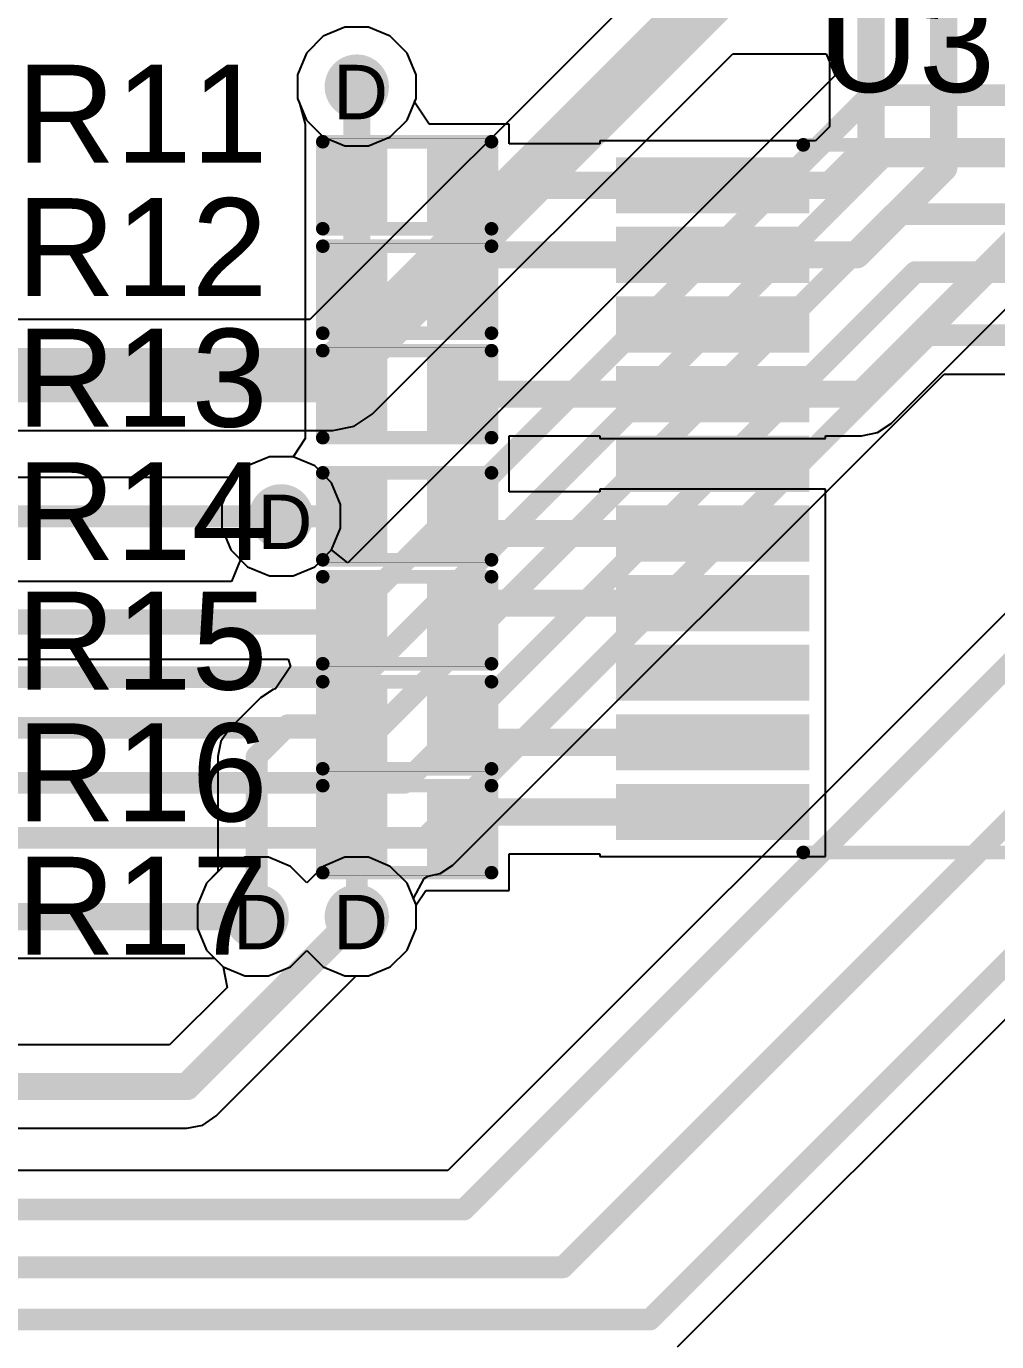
# Model space of a CAD drawing. Header units: inches. Extents: x -11 to 5428, y 0 to 5423.
# Drawn here: x 255.08 to 264.13, y 56.84 to 69.12 of the extents above; entities that cross this region are included whole.
import ezdxf

# ---------------------------------------------------------------- set-up
doc = ezdxf.new("R2010")
doc.units = ezdxf.units.IN
for name, color, linetype in [('Bottom Layer', 5, 'Continuous'), ('Drill Drawing', 1, 'Continuous'), ('GND', 16, 'Continuous'), ('PWR', 76, 'Continuous'), ('Top Layer', 1, 'Continuous'), ('Top Overlay', 2, 'Continuous'), ('Top Paste', 8, 'Continuous'), ('Top Solder', 216, 'Continuous'), ('Via Holes', 16, 'Continuous')]:
    doc.layers.add(name, color=color, linetype=linetype)
doc.styles.add('Arial', font='', dxfattribs={"height": 0.2})
doc.styles.get('Arial').set_extended_font_data('Arial')

# ---------------------------------------------------------------- blocks, each defined once
blk = doc.blocks.new('TSSOP_20_639')
at = {"layer": 'Top Layer'}
for points in [[(-2, 3.085), (-2, 2.765), (-3.6, 2.765), (-3.6, 3.085)], [(3.6, 3.085), (3.6, 2.765), (2, 2.765), (2, 3.085)], [(-2, 2.435), (-2, 2.115), (-3.6, 2.115), (-3.6, 2.435)], [(3.6, 2.435), (3.6, 2.115), (2, 2.115), (2, 2.435)], [(-2, 1.785), (-2, 1.465), (-3.6, 1.465), (-3.6, 1.785)], [(3.6, 1.785), (3.6, 1.465), (2, 1.465), (2, 1.785)], [(-2, 1.135), (-2, 0.815), (-3.6, 0.815), (-3.6, 1.135)], [(3.6, 1.135), (3.6, 0.815), (2, 0.815), (2, 1.135)], [(-2, 0.485), (-2, 0.165), (-3.6, 0.165), (-3.6, 0.485)], [(3.6, 0.485), (3.6, 0.165), (2, 0.165), (2, 0.485)], [(-2, -0.165), (-2, -0.485), (-3.6, -0.485), (-3.6, -0.165)], [(3.6, -0.165), (3.6, -0.485), (2, -0.485), (2, -0.165)], [(-2, -0.815), (-2, -1.135), (-3.6, -1.135), (-3.6, -0.815)], [(3.6, -0.815), (3.6, -1.135), (2, -1.135), (2, -0.815)], [(-2, -1.465), (-2, -1.785), (-3.6, -1.785), (-3.6, -1.465)], [(3.6, -1.465), (3.6, -1.785), (2, -1.785), (2, -1.465)], [(-2, -2.115), (-2, -2.435), (-3.6, -2.435), (-3.6, -2.115)], [(3.6, -2.115), (3.6, -2.435), (2, -2.435), (2, -2.115)], [(-2, -2.765), (-2, -3.085), (-3.6, -3.085), (-3.6, -2.765)], [(3.6, -2.765), (3.6, -3.085), (2, -3.085), (2, -2.765)]]:
    blk.add_hatch(color=1, dxfattribs=at).paths.add_polyline_path(points)
at = {"layer": 'Top Overlay'}
blk.add_hatch(color=2, dxfattribs=at).paths.add_polyline_path([(-1.906, 2.692), (-1.728, 2.692), (-1.728, 3.124), (-1.906, 3.124)])
at = {"layer": 'Top Paste'}
for points in [[(-2, 3.085), (-2, 2.765), (-3.6, 2.765), (-3.6, 3.085)], [(3.6, 3.085), (3.6, 2.765), (2, 2.765), (2, 3.085)], [(-2, 2.435), (-2, 2.115), (-3.6, 2.115), (-3.6, 2.435)], [(3.6, 2.435), (3.6, 2.115), (2, 2.115), (2, 2.435)], [(-2, 1.785), (-2, 1.465), (-3.6, 1.465), (-3.6, 1.785)], [(3.6, 1.785), (3.6, 1.465), (2, 1.465), (2, 1.785)], [(-2, 1.135), (-2, 0.815), (-3.6, 0.815), (-3.6, 1.135)], [(3.6, 1.135), (3.6, 0.815), (2, 0.815), (2, 1.135)], [(-2, 0.485), (-2, 0.165), (-3.6, 0.165), (-3.6, 0.485)], [(3.6, 0.485), (3.6, 0.165), (2, 0.165), (2, 0.485)], [(-2, -0.165), (-2, -0.485), (-3.6, -0.485), (-3.6, -0.165)], [(3.6, -0.165), (3.6, -0.485), (2, -0.485), (2, -0.165)], [(-2, -0.815), (-2, -1.135), (-3.6, -1.135), (-3.6, -0.815)], [(3.6, -0.815), (3.6, -1.135), (2, -1.135), (2, -0.815)], [(-2, -1.465), (-2, -1.785), (-3.6, -1.785), (-3.6, -1.465)], [(3.6, -1.465), (3.6, -1.785), (2, -1.785), (2, -1.465)], [(-2, -2.115), (-2, -2.435), (-3.6, -2.435), (-3.6, -2.115)], [(3.6, -2.115), (3.6, -2.435), (2, -2.435), (2, -2.115)], [(-2, -2.765), (-2, -3.085), (-3.6, -3.085), (-3.6, -2.765)], [(3.6, -2.765), (3.6, -3.085), (2, -3.085), (2, -2.765)]]:
    blk.add_hatch(color=8, dxfattribs=at).paths.add_polyline_path(points)
at = {"layer": 'Top Solder'}
for points in [[(-1.898, 3.187), (-1.898, 2.663), (-3.702, 2.663), (-3.702, 3.187)], [(3.702, 3.187), (3.702, 2.663), (1.898, 2.663), (1.898, 3.187)], [(-1.898, 2.537), (-1.898, 2.013), (-3.702, 2.013), (-3.702, 2.537)], [(3.702, 2.537), (3.702, 2.013), (1.898, 2.013), (1.898, 2.537)], [(-1.898, 1.887), (-1.898, 1.363), (-3.702, 1.363), (-3.702, 1.887)], [(3.702, 1.887), (3.702, 1.363), (1.898, 1.363), (1.898, 1.887)], [(-1.898, 1.237), (-1.898, 0.713), (-3.702, 0.713), (-3.702, 1.237)], [(3.702, 1.237), (3.702, 0.713), (1.898, 0.713), (1.898, 1.237)], [(-1.898, 0.587), (-1.898, 0.063), (-3.702, 0.063), (-3.702, 0.587)], [(3.702, 0.587), (3.702, 0.063), (1.898, 0.063), (1.898, 0.587)], [(-1.898, -0.063), (-1.898, -0.587), (-3.702, -0.587), (-3.702, -0.063)], [(3.702, -0.063), (3.702, -0.587), (1.898, -0.587), (1.898, -0.063)], [(-1.898, -0.713), (-1.898, -1.237), (-3.702, -1.237), (-3.702, -0.713)], [(3.702, -0.713), (3.702, -1.237), (1.898, -1.237), (1.898, -0.713)], [(-1.898, -1.363), (-1.898, -1.887), (-3.702, -1.887), (-3.702, -1.363)], [(3.702, -1.363), (3.702, -1.887), (1.898, -1.887), (1.898, -1.363)], [(-1.898, -2.013), (-1.898, -2.537), (-3.702, -2.537), (-3.702, -2.013)], [(3.702, -2.013), (3.702, -2.537), (1.898, -2.537), (1.898, -2.013)], [(-1.898, -2.663), (-1.898, -3.187), (-3.702, -3.187), (-3.702, -2.663)], [(3.702, -2.663), (3.702, -3.187), (1.898, -3.187), (1.898, -2.663)]]:
    blk.add_hatch(color=216, dxfattribs=at).paths.add_polyline_path(points)
at = {"layer": 'Top Overlay'}
for points in [[(1.954, 3.302, 0.127, 0.127, 0), (-1.907, 3.302, 0.127, 0.127, 0)], [(-3.748, 2.959, 0.127, 0.127, 0), (-3.875, 3.086, 0.127, 0.127, 0)], [(-3.875, 3.086, 0.127, 0.127, 0), (-3.875, 2.832, 0.127, 0.127, 0)], [(-3.748, 2.959, 0.127, 0.127, 0), (-3.875, 2.832, 0.127, 0.127, 0)], [(1.954, -3.302, 0.127, 0.127, 0), (-1.907, -3.302, 0.127, 0.127, 0)]]:
    blk.add_lwpolyline(points, format="xyseb", dxfattribs=at)
for points in [[(-1.938, 3.302, 0.0635, 0.0635, 1), (-1.875, 3.302, 0.0635, 0.0635, 1)], [(1.922, 3.302, 0.0635, 0.0635, 1), (1.986, 3.302, 0.0635, 0.0635, 1)], [(-3.907, 3.086, 0.0635, 0.0635, 1), (-3.843, 3.086, 0.0635, 0.0635, 1)], [(-3.907, 3.086, 0.0635, 0.0635, 1), (-3.843, 3.086, 0.0635, 0.0635, 1)], [(-3.78, 2.959, 0.0635, 0.0635, 1), (-3.716, 2.959, 0.0635, 0.0635, 1)], [(-3.78, 2.959, 0.0635, 0.0635, 1), (-3.716, 2.959, 0.0635, 0.0635, 1)], [(-3.907, 2.832, 0.0635, 0.0635, 1), (-3.843, 2.832, 0.0635, 0.0635, 1)], [(-3.907, 2.832, 0.0635, 0.0635, 1), (-3.843, 2.832, 0.0635, 0.0635, 1)], [(-1.938, -3.302, 0.0635, 0.0635, 1), (-1.875, -3.302, 0.0635, 0.0635, 1)], [(1.922, -3.302, 0.0635, 0.0635, 1), (1.986, -3.302, 0.0635, 0.0635, 1)]]:
    blk.add_lwpolyline(points, format="xyseb", close=True, dxfattribs=at)
blk = doc.blocks.new('R___0402_747')
at = {"layer": 'Top Layer'}
for points in [[(-0.698, -0.317), (-0.698, 0.318), (-0.241, 0.318), (-0.241, -0.317)], [(0.241, -0.317), (0.241, 0.318), (0.699, 0.318), (0.699, -0.317)]]:
    blk.add_hatch(color=1, dxfattribs=at).paths.add_polyline_path(points)
at = {"layer": 'Top Paste'}
for points in [[(-0.698, -0.317), (-0.698, 0.318), (-0.241, 0.318), (-0.241, -0.317)], [(0.241, -0.317), (0.241, 0.318), (0.699, 0.318), (0.699, -0.317)]]:
    blk.add_hatch(color=8, dxfattribs=at).paths.add_polyline_path(points)
at = {"layer": 'Top Solder'}
for points in [[(-0.753, -0.372), (-0.753, 0.373), (-0.186, 0.373), (-0.186, -0.372)], [(0.186, -0.372), (0.186, 0.373), (0.754, 0.373), (0.754, -0.372)]]:
    blk.add_hatch(color=216, dxfattribs=at).paths.add_polyline_path(points)
at = {"layer": 'Top Overlay'}
for points in [[(-0.787, 0.406, 0.127, 0.127, 0), (0.787, 0.406, 0.127, 0.127, 0)], [(-0.787, -0.406, 0.127, 0.127, 0), (-0.787, 0.406, 0.127, 0.127, 0)], [(0.787, -0.406, 0.127, 0.127, 0), (0.787, 0.406, 0.127, 0.127, 0)], [(-0.787, -0.406, 0.127, 0.127, 0), (0.787, -0.406, 0.127, 0.127, 0)], [(-0.813, -0.432, 0.00323, 0.00323, 0), (0.813, -0.432, 0.00323, 0.00323, 0)]]:
    blk.add_lwpolyline(points, format="xyseb", dxfattribs=at)
for points in [[(-0.819, 0.406, 0.0635, 0.0635, 1), (-0.756, 0.406, 0.0635, 0.0635, 1)], [(-0.819, 0.406, 0.0635, 0.0635, 1), (-0.756, 0.406, 0.0635, 0.0635, 1)], [(0.756, 0.406, 0.0635, 0.0635, 1), (0.819, 0.406, 0.0635, 0.0635, 1)], [(0.756, 0.406, 0.0635, 0.0635, 1), (0.819, 0.406, 0.0635, 0.0635, 1)], [(-0.819, -0.406, 0.0635, 0.0635, 1), (-0.756, -0.406, 0.0635, 0.0635, 1)], [(-0.819, -0.406, 0.0635, 0.0635, 1), (-0.756, -0.406, 0.0635, 0.0635, 1)], [(0.756, -0.406, 0.0635, 0.0635, 1), (0.819, -0.406, 0.0635, 0.0635, 1)], [(0.756, -0.406, 0.0635, 0.0635, 1), (0.819, -0.406, 0.0635, 0.0635, 1)], [(-0.814, -0.432, 0.00161, 0.00161, 1), (-0.812, -0.432, 0.00161, 0.00161, 1)], [(0.812, -0.432, 0.00161, 0.00161, 1), (0.814, -0.432, 0.00161, 0.00161, 1)]]:
    blk.add_lwpolyline(points, format="xyseb", close=True, dxfattribs=at)
blk = doc.blocks.new('R___0402_748')
at = {"layer": 'Top Layer'}
for points in [[(-0.698, -0.318), (-0.698, 0.317), (-0.241, 0.317), (-0.241, -0.318)], [(0.241, -0.318), (0.241, 0.317), (0.699, 0.317), (0.699, -0.318)]]:
    blk.add_hatch(color=1, dxfattribs=at).paths.add_polyline_path(points)
at = {"layer": 'Top Paste'}
for points in [[(-0.698, -0.318), (-0.698, 0.317), (-0.241, 0.317), (-0.241, -0.318)], [(0.241, -0.318), (0.241, 0.317), (0.699, 0.317), (0.699, -0.318)]]:
    blk.add_hatch(color=8, dxfattribs=at).paths.add_polyline_path(points)
at = {"layer": 'Top Solder'}
for points in [[(-0.753, -0.373), (-0.753, 0.372), (-0.186, 0.372), (-0.186, -0.373)], [(0.186, -0.373), (0.186, 0.372), (0.754, 0.372), (0.754, -0.373)]]:
    blk.add_hatch(color=216, dxfattribs=at).paths.add_polyline_path(points)
at = {"layer": 'Top Overlay'}
for points in [[(-0.787, 0.406, 0.127, 0.127, 0), (0.787, 0.406, 0.127, 0.127, 0)], [(-0.787, -0.406, 0.127, 0.127, 0), (-0.787, 0.406, 0.127, 0.127, 0)], [(0.787, -0.406, 0.127, 0.127, 0), (0.787, 0.406, 0.127, 0.127, 0)], [(-0.787, -0.406, 0.127, 0.127, 0), (0.787, -0.406, 0.127, 0.127, 0)], [(-0.813, -0.432, 0.00323, 0.00323, 0), (0.813, -0.432, 0.00323, 0.00323, 0)]]:
    blk.add_lwpolyline(points, format="xyseb", dxfattribs=at)
for points in [[(-0.819, 0.406, 0.0635, 0.0635, 1), (-0.756, 0.406, 0.0635, 0.0635, 1)], [(-0.819, 0.406, 0.0635, 0.0635, 1), (-0.756, 0.406, 0.0635, 0.0635, 1)], [(0.756, 0.406, 0.0635, 0.0635, 1), (0.819, 0.406, 0.0635, 0.0635, 1)], [(0.756, 0.406, 0.0635, 0.0635, 1), (0.819, 0.406, 0.0635, 0.0635, 1)], [(-0.819, -0.406, 0.0635, 0.0635, 1), (-0.756, -0.406, 0.0635, 0.0635, 1)], [(-0.819, -0.406, 0.0635, 0.0635, 1), (-0.756, -0.406, 0.0635, 0.0635, 1)], [(0.756, -0.406, 0.0635, 0.0635, 1), (0.819, -0.406, 0.0635, 0.0635, 1)], [(0.756, -0.406, 0.0635, 0.0635, 1), (0.819, -0.406, 0.0635, 0.0635, 1)], [(-0.814, -0.432, 0.00161, 0.00161, 1), (-0.812, -0.432, 0.00161, 0.00161, 1)], [(0.812, -0.432, 0.00161, 0.00161, 1), (0.814, -0.432, 0.00161, 0.00161, 1)]]:
    blk.add_lwpolyline(points, format="xyseb", close=True, dxfattribs=at)
blk = doc.blocks.new('R___0402_749')
at = {"layer": 'Top Layer'}
for points in [[(-0.698, -0.317), (-0.698, 0.318), (-0.241, 0.318), (-0.241, -0.317)], [(0.241, -0.317), (0.241, 0.318), (0.699, 0.318), (0.699, -0.317)]]:
    blk.add_hatch(color=1, dxfattribs=at).paths.add_polyline_path(points)
at = {"layer": 'Top Paste'}
for points in [[(-0.698, -0.317), (-0.698, 0.318), (-0.241, 0.318), (-0.241, -0.317)], [(0.241, -0.317), (0.241, 0.318), (0.699, 0.318), (0.699, -0.317)]]:
    blk.add_hatch(color=8, dxfattribs=at).paths.add_polyline_path(points)
at = {"layer": 'Top Solder'}
for points in [[(-0.753, -0.372), (-0.753, 0.373), (-0.186, 0.373), (-0.186, -0.372)], [(0.186, -0.372), (0.186, 0.373), (0.754, 0.373), (0.754, -0.372)]]:
    blk.add_hatch(color=216, dxfattribs=at).paths.add_polyline_path(points)
at = {"layer": 'Top Overlay'}
for points in [[(-0.787, 0.406, 0.127, 0.127, 0), (0.787, 0.406, 0.127, 0.127, 0)], [(-0.787, -0.406, 0.127, 0.127, 0), (-0.787, 0.406, 0.127, 0.127, 0)], [(0.787, -0.406, 0.127, 0.127, 0), (0.787, 0.406, 0.127, 0.127, 0)], [(-0.787, -0.406, 0.127, 0.127, 0), (0.787, -0.406, 0.127, 0.127, 0)], [(-0.813, -0.432, 0.00323, 0.00323, 0), (0.813, -0.432, 0.00323, 0.00323, 0)]]:
    blk.add_lwpolyline(points, format="xyseb", dxfattribs=at)
for points in [[(-0.819, 0.406, 0.0635, 0.0635, 1), (-0.756, 0.406, 0.0635, 0.0635, 1)], [(-0.819, 0.406, 0.0635, 0.0635, 1), (-0.756, 0.406, 0.0635, 0.0635, 1)], [(0.756, 0.406, 0.0635, 0.0635, 1), (0.819, 0.406, 0.0635, 0.0635, 1)], [(0.756, 0.406, 0.0635, 0.0635, 1), (0.819, 0.406, 0.0635, 0.0635, 1)], [(-0.819, -0.406, 0.0635, 0.0635, 1), (-0.756, -0.406, 0.0635, 0.0635, 1)], [(-0.819, -0.406, 0.0635, 0.0635, 1), (-0.756, -0.406, 0.0635, 0.0635, 1)], [(0.756, -0.406, 0.0635, 0.0635, 1), (0.819, -0.406, 0.0635, 0.0635, 1)], [(0.756, -0.406, 0.0635, 0.0635, 1), (0.819, -0.406, 0.0635, 0.0635, 1)], [(-0.814, -0.432, 0.00161, 0.00161, 1), (-0.812, -0.432, 0.00161, 0.00161, 1)], [(0.812, -0.432, 0.00161, 0.00161, 1), (0.814, -0.432, 0.00161, 0.00161, 1)]]:
    blk.add_lwpolyline(points, format="xyseb", close=True, dxfattribs=at)
blk = doc.blocks.new('R___0402_750')
at = {"layer": 'Top Layer'}
for points in [[(-0.698, -0.318), (-0.698, 0.317), (-0.241, 0.317), (-0.241, -0.318)], [(0.241, -0.318), (0.241, 0.317), (0.699, 0.317), (0.699, -0.318)]]:
    blk.add_hatch(color=1, dxfattribs=at).paths.add_polyline_path(points)
at = {"layer": 'Top Paste'}
for points in [[(-0.698, -0.318), (-0.698, 0.317), (-0.241, 0.317), (-0.241, -0.318)], [(0.241, -0.318), (0.241, 0.317), (0.699, 0.317), (0.699, -0.318)]]:
    blk.add_hatch(color=8, dxfattribs=at).paths.add_polyline_path(points)
at = {"layer": 'Top Solder'}
for points in [[(-0.753, -0.373), (-0.753, 0.372), (-0.186, 0.372), (-0.186, -0.373)], [(0.186, -0.373), (0.186, 0.372), (0.754, 0.372), (0.754, -0.373)]]:
    blk.add_hatch(color=216, dxfattribs=at).paths.add_polyline_path(points)
at = {"layer": 'Top Overlay'}
for points in [[(-0.787, 0.406, 0.127, 0.127, 0), (0.787, 0.406, 0.127, 0.127, 0)], [(-0.787, -0.406, 0.127, 0.127, 0), (-0.787, 0.406, 0.127, 0.127, 0)], [(0.787, -0.406, 0.127, 0.127, 0), (0.787, 0.406, 0.127, 0.127, 0)], [(-0.787, -0.406, 0.127, 0.127, 0), (0.787, -0.406, 0.127, 0.127, 0)], [(-0.813, -0.432, 0.00323, 0.00323, 0), (0.813, -0.432, 0.00323, 0.00323, 0)]]:
    blk.add_lwpolyline(points, format="xyseb", dxfattribs=at)
for points in [[(-0.819, 0.406, 0.0635, 0.0635, 1), (-0.756, 0.406, 0.0635, 0.0635, 1)], [(-0.819, 0.406, 0.0635, 0.0635, 1), (-0.756, 0.406, 0.0635, 0.0635, 1)], [(0.756, 0.406, 0.0635, 0.0635, 1), (0.819, 0.406, 0.0635, 0.0635, 1)], [(0.756, 0.406, 0.0635, 0.0635, 1), (0.819, 0.406, 0.0635, 0.0635, 1)], [(-0.819, -0.406, 0.0635, 0.0635, 1), (-0.756, -0.406, 0.0635, 0.0635, 1)], [(-0.819, -0.406, 0.0635, 0.0635, 1), (-0.756, -0.406, 0.0635, 0.0635, 1)], [(0.756, -0.406, 0.0635, 0.0635, 1), (0.819, -0.406, 0.0635, 0.0635, 1)], [(0.756, -0.406, 0.0635, 0.0635, 1), (0.819, -0.406, 0.0635, 0.0635, 1)], [(-0.814, -0.432, 0.00161, 0.00161, 1), (-0.812, -0.432, 0.00161, 0.00161, 1)], [(0.812, -0.432, 0.00161, 0.00161, 1), (0.814, -0.432, 0.00161, 0.00161, 1)]]:
    blk.add_lwpolyline(points, format="xyseb", close=True, dxfattribs=at)
blk = doc.blocks.new('R___0402_751')
at = {"layer": 'Top Layer'}
for points in [[(-0.699, -0.317), (-0.699, 0.318), (-0.241, 0.318), (-0.241, -0.317)], [(0.241, -0.317), (0.241, 0.318), (0.698, 0.318), (0.698, -0.317)]]:
    blk.add_hatch(color=1, dxfattribs=at).paths.add_polyline_path(points)
at = {"layer": 'Top Paste'}
for points in [[(-0.699, -0.317), (-0.699, 0.318), (-0.241, 0.318), (-0.241, -0.317)], [(0.241, -0.317), (0.241, 0.318), (0.698, 0.318), (0.698, -0.317)]]:
    blk.add_hatch(color=8, dxfattribs=at).paths.add_polyline_path(points)
at = {"layer": 'Top Solder'}
for points in [[(-0.754, -0.372), (-0.754, 0.373), (-0.186, 0.373), (-0.186, -0.372)], [(0.186, -0.372), (0.186, 0.373), (0.753, 0.373), (0.753, -0.372)]]:
    blk.add_hatch(color=216, dxfattribs=at).paths.add_polyline_path(points)
at = {"layer": 'Top Overlay'}
for points in [[(0.787, 0.406, 0.127, 0.127, 0), (-0.787, 0.406, 0.127, 0.127, 0)], [(-0.787, 0.406, 0.127, 0.127, 0), (-0.787, -0.406, 0.127, 0.127, 0)], [(0.787, 0.406, 0.127, 0.127, 0), (0.787, -0.406, 0.127, 0.127, 0)], [(0.787, -0.406, 0.127, 0.127, 0), (-0.787, -0.406, 0.127, 0.127, 0)], [(0.813, -0.432, 0.00323, 0.00323, 0), (-0.813, -0.432, 0.00323, 0.00323, 0)]]:
    blk.add_lwpolyline(points, format="xyseb", dxfattribs=at)
for points in [[(-0.819, 0.406, 0.0635, 0.0635, 1), (-0.756, 0.406, 0.0635, 0.0635, 1)], [(-0.819, 0.406, 0.0635, 0.0635, 1), (-0.756, 0.406, 0.0635, 0.0635, 1)], [(0.756, 0.406, 0.0635, 0.0635, 1), (0.819, 0.406, 0.0635, 0.0635, 1)], [(0.756, 0.406, 0.0635, 0.0635, 1), (0.819, 0.406, 0.0635, 0.0635, 1)], [(-0.819, -0.406, 0.0635, 0.0635, 1), (-0.756, -0.406, 0.0635, 0.0635, 1)], [(-0.819, -0.406, 0.0635, 0.0635, 1), (-0.756, -0.406, 0.0635, 0.0635, 1)], [(0.756, -0.406, 0.0635, 0.0635, 1), (0.819, -0.406, 0.0635, 0.0635, 1)], [(0.756, -0.406, 0.0635, 0.0635, 1), (0.819, -0.406, 0.0635, 0.0635, 1)], [(-0.814, -0.432, 0.00161, 0.00161, 1), (-0.812, -0.432, 0.00161, 0.00161, 1)], [(0.812, -0.432, 0.00161, 0.00161, 1), (0.814, -0.432, 0.00161, 0.00161, 1)]]:
    blk.add_lwpolyline(points, format="xyseb", close=True, dxfattribs=at)
blk = doc.blocks.new('R___0402_752')
at = {"layer": 'Top Layer'}
for points in [[(-0.699, -0.317), (-0.699, 0.318), (-0.241, 0.318), (-0.241, -0.317)], [(0.241, -0.317), (0.241, 0.318), (0.698, 0.318), (0.698, -0.317)]]:
    blk.add_hatch(color=1, dxfattribs=at).paths.add_polyline_path(points)
at = {"layer": 'Top Paste'}
for points in [[(-0.699, -0.317), (-0.699, 0.318), (-0.241, 0.318), (-0.241, -0.317)], [(0.241, -0.317), (0.241, 0.318), (0.698, 0.318), (0.698, -0.317)]]:
    blk.add_hatch(color=8, dxfattribs=at).paths.add_polyline_path(points)
at = {"layer": 'Top Solder'}
for points in [[(-0.754, -0.372), (-0.754, 0.373), (-0.186, 0.373), (-0.186, -0.372)], [(0.186, -0.372), (0.186, 0.373), (0.753, 0.373), (0.753, -0.372)]]:
    blk.add_hatch(color=216, dxfattribs=at).paths.add_polyline_path(points)
at = {"layer": 'Top Overlay'}
for points in [[(0.787, 0.406, 0.127, 0.127, 0), (-0.787, 0.406, 0.127, 0.127, 0)], [(-0.787, 0.406, 0.127, 0.127, 0), (-0.787, -0.406, 0.127, 0.127, 0)], [(0.787, 0.406, 0.127, 0.127, 0), (0.787, -0.406, 0.127, 0.127, 0)], [(0.787, -0.406, 0.127, 0.127, 0), (-0.787, -0.406, 0.127, 0.127, 0)], [(0.813, -0.432, 0.00323, 0.00323, 0), (-0.813, -0.432, 0.00323, 0.00323, 0)]]:
    blk.add_lwpolyline(points, format="xyseb", dxfattribs=at)
for points in [[(-0.819, 0.406, 0.0635, 0.0635, 1), (-0.756, 0.406, 0.0635, 0.0635, 1)], [(-0.819, 0.406, 0.0635, 0.0635, 1), (-0.756, 0.406, 0.0635, 0.0635, 1)], [(0.756, 0.406, 0.0635, 0.0635, 1), (0.819, 0.406, 0.0635, 0.0635, 1)], [(0.756, 0.406, 0.0635, 0.0635, 1), (0.819, 0.406, 0.0635, 0.0635, 1)], [(-0.819, -0.406, 0.0635, 0.0635, 1), (-0.756, -0.406, 0.0635, 0.0635, 1)], [(-0.819, -0.406, 0.0635, 0.0635, 1), (-0.756, -0.406, 0.0635, 0.0635, 1)], [(0.756, -0.406, 0.0635, 0.0635, 1), (0.819, -0.406, 0.0635, 0.0635, 1)], [(0.756, -0.406, 0.0635, 0.0635, 1), (0.819, -0.406, 0.0635, 0.0635, 1)], [(-0.814, -0.432, 0.00161, 0.00161, 1), (-0.812, -0.432, 0.00161, 0.00161, 1)], [(0.812, -0.432, 0.00161, 0.00161, 1), (0.814, -0.432, 0.00161, 0.00161, 1)]]:
    blk.add_lwpolyline(points, format="xyseb", close=True, dxfattribs=at)
blk = doc.blocks.new('R___0402_753')
at = {"layer": 'Top Layer'}
for points in [[(-0.699, -0.318), (-0.699, 0.318), (-0.241, 0.318), (-0.241, -0.318)], [(0.241, -0.318), (0.241, 0.318), (0.698, 0.318), (0.698, -0.318)]]:
    blk.add_hatch(color=1, dxfattribs=at).paths.add_polyline_path(points)
at = {"layer": 'Top Paste'}
for points in [[(-0.699, -0.318), (-0.699, 0.318), (-0.241, 0.318), (-0.241, -0.318)], [(0.241, -0.318), (0.241, 0.318), (0.698, 0.318), (0.698, -0.318)]]:
    blk.add_hatch(color=8, dxfattribs=at).paths.add_polyline_path(points)
at = {"layer": 'Top Solder'}
for points in [[(-0.754, -0.373), (-0.754, 0.373), (-0.186, 0.373), (-0.186, -0.373)], [(0.186, -0.373), (0.186, 0.373), (0.753, 0.373), (0.753, -0.373)]]:
    blk.add_hatch(color=216, dxfattribs=at).paths.add_polyline_path(points)
at = {"layer": 'Top Overlay'}
for points in [[(0.787, 0.406, 0.127, 0.127, 0), (-0.787, 0.406, 0.127, 0.127, 0)], [(-0.787, 0.406, 0.127, 0.127, 0), (-0.787, -0.406, 0.127, 0.127, 0)], [(0.787, 0.406, 0.127, 0.127, 0), (0.787, -0.406, 0.127, 0.127, 0)], [(0.787, -0.406, 0.127, 0.127, 0), (-0.787, -0.406, 0.127, 0.127, 0)], [(0.813, -0.432, 0.00323, 0.00323, 0), (-0.813, -0.432, 0.00323, 0.00323, 0)]]:
    blk.add_lwpolyline(points, format="xyseb", dxfattribs=at)
for points in [[(-0.819, 0.406, 0.0635, 0.0635, 1), (-0.756, 0.406, 0.0635, 0.0635, 1)], [(-0.819, 0.406, 0.0635, 0.0635, 1), (-0.756, 0.406, 0.0635, 0.0635, 1)], [(0.756, 0.406, 0.0635, 0.0635, 1), (0.819, 0.406, 0.0635, 0.0635, 1)], [(0.756, 0.406, 0.0635, 0.0635, 1), (0.819, 0.406, 0.0635, 0.0635, 1)], [(-0.819, -0.406, 0.0635, 0.0635, 1), (-0.756, -0.406, 0.0635, 0.0635, 1)], [(-0.819, -0.406, 0.0635, 0.0635, 1), (-0.756, -0.406, 0.0635, 0.0635, 1)], [(0.756, -0.406, 0.0635, 0.0635, 1), (0.819, -0.406, 0.0635, 0.0635, 1)], [(0.756, -0.406, 0.0635, 0.0635, 1), (0.819, -0.406, 0.0635, 0.0635, 1)], [(-0.814, -0.432, 0.00161, 0.00161, 1), (-0.812, -0.432, 0.00161, 0.00161, 1)], [(0.812, -0.432, 0.00161, 0.00161, 1), (0.814, -0.432, 0.00161, 0.00161, 1)]]:
    blk.add_lwpolyline(points, format="xyseb", close=True, dxfattribs=at)

msp = doc.modelspace()

# ---------------------------------------------------------------- hatches: boundary and pattern name
at = {"layer": 'Bottom Layer'}
h = msp.add_hatch(color=5, dxfattribs=at)
edge = h.paths.add_edge_path()
edge.add_arc((258.16, 68.555), 0.3, 0, 360)
h = msp.add_hatch(color=5, dxfattribs=at)
edge = h.paths.add_edge_path()
edge.add_arc((257.454, 64.544), 0.3, 0, 360)
h = msp.add_hatch(color=5, dxfattribs=at)
edge = h.paths.add_edge_path()
edge.add_arc((257.226, 60.808), 0.3, 0, 360)
h = msp.add_hatch(color=5, dxfattribs=at)
edge = h.paths.add_edge_path()
edge.add_arc((258.16, 60.808), 0.3, 0, 360)
at = {"layer": 'GND'}
h = msp.add_hatch(color=16, dxfattribs=at)
edge = h.paths.add_edge_path()
edge.add_arc((258.16, 68.555), 0.3, 0, 360)
h = msp.add_hatch(color=16, dxfattribs=at)
edge = h.paths.add_edge_path()
edge.add_arc((257.454, 64.544), 0.3, 0, 360)
h = msp.add_hatch(color=16, dxfattribs=at)
edge = h.paths.add_edge_path()
edge.add_arc((257.226, 60.808), 0.3, 0, 360)
h = msp.add_hatch(color=16, dxfattribs=at)
edge = h.paths.add_edge_path()
edge.add_arc((258.16, 60.808), 0.3, 0, 360)
at = {"layer": 'PWR'}
h = msp.add_hatch(color=76, dxfattribs=at)
edge = h.paths.add_edge_path()
edge.add_arc((258.16, 68.555), 0.3, 0, 360)
h = msp.add_hatch(color=76, dxfattribs=at)
edge = h.paths.add_edge_path()
edge.add_arc((257.454, 64.544), 0.3, 0, 360)
h = msp.add_hatch(color=76, dxfattribs=at)
edge = h.paths.add_edge_path()
edge.add_arc((257.226, 60.808), 0.3, 0, 360)
h = msp.add_hatch(color=76, dxfattribs=at)
edge = h.paths.add_edge_path()
edge.add_arc((258.16, 60.808), 0.3, 0, 360)
at = {"layer": 'Top Layer'}
h = msp.add_hatch(color=1, dxfattribs=at)
edge = h.paths.add_edge_path()
edge.add_arc((258.16, 68.555), 0.3, 0, 360)
h = msp.add_hatch(color=1, dxfattribs=at)
edge = h.paths.add_edge_path()
edge.add_arc((257.454, 64.544), 0.3, 0, 360)
h = msp.add_hatch(color=1, dxfattribs=at)
edge = h.paths.add_edge_path()
edge.add_arc((257.226, 60.808), 0.3, 0, 360)
h = msp.add_hatch(color=1, dxfattribs=at)
edge = h.paths.add_edge_path()
edge.add_arc((258.16, 60.808), 0.3, 0, 360)
at = {"layer": 'Via Holes'}
h = msp.add_hatch(color=7, dxfattribs=at)
edge = h.paths.add_edge_path()
edge.add_arc((258.16, 68.555), 0.15, 0, 360)
h = msp.add_hatch(color=7, dxfattribs=at)
edge = h.paths.add_edge_path()
edge.add_arc((257.454, 64.544), 0.15, 0, 360)
h = msp.add_hatch(color=7, dxfattribs=at)
edge = h.paths.add_edge_path()
edge.add_arc((257.226, 60.808), 0.15, 0, 360)
h = msp.add_hatch(color=7, dxfattribs=at)
edge = h.paths.add_edge_path()
edge.add_arc((258.16, 60.808), 0.15, 0, 360)

# ---------------------------------------------------------------- linework, layer by layer
at = {"layer": 'Bottom Layer'}
for p, q in [((261.089, 69.746), (257.722, 66.38)), ((257.846, 69.024), (257.69, 68.868)), ((258.049, 69.109), (257.846, 69.024)), ((258.27, 69.109), (258.049, 69.109)), ((258.473, 69.024), (258.27, 69.109)), ((258.629, 68.868), (258.473, 69.024)), ((257.69, 68.868), (257.606, 68.665)), ((258.303, 65.496), (261.669, 68.862)), ((258.714, 68.665), (258.629, 68.868)), ((261.669, 68.862), (262.542, 68.862)), ((262.542, 68.862), (262.626, 68.659)), ((257.606, 68.665), (257.606, 68.444)), ((262.626, 68.659), (258.078, 64.111)), ((258.714, 68.444), (258.714, 68.665)), ((257.606, 68.444), (257.69, 68.241)), ((258.629, 68.241), (258.714, 68.444)), ((257.69, 68.241), (257.846, 68.085)), ((258.473, 68.085), (258.629, 68.241)), ((257.846, 68.085), (258.049, 68.001)), ((258.27, 68.001), (258.473, 68.085)), ((258.049, 68.001), (258.27, 68.001)), ((257.722, 66.38), (250.297, 66.38)), ((259.057, 61.288), (263.641, 65.872)), ((263.641, 65.872), (272.448, 65.872)), ((258.135, 65.384), (258.303, 65.496)), ((229.729, 65.344), (257.937, 65.344)), ((257.937, 65.344), (258.135, 65.384)), ((257.344, 65.098), (257.141, 65.014)), ((257.565, 65.098), (257.344, 65.098)), ((257.768, 65.014), (257.565, 65.098)), ((257.141, 65.014), (257.034, 64.906)), ((257.924, 64.858), (257.768, 65.014)), ((257.034, 64.906), (248.731, 64.906)), ((258.008, 64.654), (257.924, 64.858)), ((258.008, 64.434), (258.008, 64.654)), ((257.924, 64.23), (258.008, 64.434)), ((258.078, 64.111), (257.924, 64.23)), ((264.266, 63.693), (259.011, 58.438)), ((258.939, 61.209), (259.057, 61.288)), ((258.689, 60.978), (258.79, 61.163)), ((258.79, 61.163), (258.822, 61.186)), ((258.822, 61.186), (258.939, 61.209)), ((261.154, 56.792), (265.592, 61.23)), ((258.714, 60.918), (258.689, 60.978)), ((258.714, 60.697), (258.714, 60.918)), ((258.629, 60.494), (258.714, 60.697)), ((246.688, 60.419), (256.831, 60.419)), ((256.831, 60.419), (256.912, 60.338)), ((258.473, 60.338), (258.629, 60.494)), ((256.912, 60.338), (256.95, 60.147)), ((258.27, 60.254), (258.473, 60.338)), ((256.849, 58.948), (258.155, 60.254)), ((258.155, 60.254), (258.27, 60.254)), ((256.95, 60.147), (256.413, 59.611)), ((256.413, 59.611), (246.821, 59.611)), ((256.723, 58.863), (256.849, 58.948)), ((243.868, 58.834), (256.574, 58.834)), ((256.574, 58.834), (256.723, 58.863)), ((259.011, 58.438), (243.976, 58.438))]:
    msp.add_line(p, q, dxfattribs=at)
for points in [[(257.937, 65.862, 0.508, 0.508, 0), (261.455, 69.38, 0.508, 0.508, 0)], [(258.022, 63.542, 0.203, 0.203, 0), (262.953, 68.474, 0.203, 0.203, 0)], [(262.953, 68.474, 0.203, 0.203, 0), (278.109, 68.474, 0.203, 0.203, 0)], [(258.215, 63.043, 0.203, 0.203, 0), (263.075, 67.903, 0.203, 0.203, 0)], [(263.075, 67.903, 0.203, 0.203, 0), (277.918, 67.903, 0.203, 0.203, 0)], [(258.373, 62.571, 0.203, 0.203, 0), (263.166, 67.364, 0.203, 0.203, 0)], [(263.166, 67.364, 0.203, 0.203, 0), (277.602, 67.364, 0.203, 0.203, 0)], [(258.607, 62.057, 0.203, 0.203, 0), (263.372, 66.823, 0.203, 0.203, 0)], [(263.372, 66.823, 0.203, 0.203, 0), (277.145, 66.823, 0.203, 0.203, 0)], [(258.801, 61.544, 0.203, 0.203, 0), (263.491, 66.235, 0.203, 0.203, 0)], [(263.491, 66.235, 0.203, 0.203, 0), (276.454, 66.235, 0.203, 0.203, 0)], [(229.514, 65.862, 0.508, 0.508, 0), (257.937, 65.862, 0.508, 0.508, 0)], [(248.31, 64.544, 0.203, 0.203, 0), (257.454, 64.544, 0.203, 0.203, 0)], [(259.162, 58.075, 0.203, 0.203, 0), (264.82, 63.734, 0.203, 0.203, 0)], [(243.868, 63.542, 0.203, 0.203, 0), (258.022, 63.542, 0.203, 0.203, 0)], [(243.668, 63.043, 0.203, 0.203, 0), (258.215, 63.043, 0.203, 0.203, 0)], [(260.084, 57.535, 0.203, 0.203, 0), (265.633, 63.084, 0.203, 0.203, 0)], [(243.691, 62.571, 0.203, 0.203, 0), (258.373, 62.571, 0.203, 0.203, 0)], [(243.906, 62.057, 0.203, 0.203, 0), (258.607, 62.057, 0.203, 0.203, 0)], [(260.897, 57.048, 0.203, 0.203, 0), (265.633, 61.784, 0.203, 0.203, 0)], [(244.06, 61.544, 0.203, 0.203, 0), (258.801, 61.544, 0.203, 0.203, 0)], [(243.99, 60.808, 0.254, 0.254, 0), (257.226, 60.808, 0.254, 0.254, 0)], [(256.574, 59.222, 0.254, 0.254, 0), (258.16, 60.808, 0.254, 0.254, 0)], [(243.707, 59.222, 0.254, 0.254, 0), (256.574, 59.222, 0.254, 0.254, 0)], [(243.976, 58.075, 0.203, 0.203, 0), (259.162, 58.075, 0.203, 0.203, 0)], [(244.196, 57.535, 0.203, 0.203, 0), (260.084, 57.535, 0.203, 0.203, 0)], [(244.5, 57.048, 0.203, 0.203, 0), (260.897, 57.048, 0.203, 0.203, 0)]]:
    msp.add_lwpolyline(points, format="xyseb", dxfattribs=at)
for points in [[(262.903, 68.474, 0.102, 0.102, 1), (263.004, 68.474, 0.102, 0.102, 1)], [(262.903, 68.474, 0.102, 0.102, 1), (263.004, 68.474, 0.102, 0.102, 1)], [(263.025, 67.903, 0.102, 0.102, 1), (263.126, 67.903, 0.102, 0.102, 1)], [(263.025, 67.903, 0.102, 0.102, 1), (263.126, 67.903, 0.102, 0.102, 1)], [(263.115, 67.364, 0.102, 0.102, 1), (263.217, 67.364, 0.102, 0.102, 1)], [(263.115, 67.364, 0.102, 0.102, 1), (263.217, 67.364, 0.102, 0.102, 1)], [(263.321, 66.823, 0.102, 0.102, 1), (263.423, 66.823, 0.102, 0.102, 1)], [(263.321, 66.823, 0.102, 0.102, 1), (263.423, 66.823, 0.102, 0.102, 1)], [(263.44, 66.235, 0.102, 0.102, 1), (263.542, 66.235, 0.102, 0.102, 1)], [(263.44, 66.235, 0.102, 0.102, 1), (263.542, 66.235, 0.102, 0.102, 1)], [(257.81, 65.862, 0.254, 0.254, 1), (258.064, 65.862, 0.254, 0.254, 1)], [(257.81, 65.862, 0.254, 0.254, 1), (258.064, 65.862, 0.254, 0.254, 1)], [(257.404, 64.544, 0.102, 0.102, 1), (257.505, 64.544, 0.102, 0.102, 1)], [(257.971, 63.542, 0.102, 0.102, 1), (258.073, 63.542, 0.102, 0.102, 1)], [(257.971, 63.542, 0.102, 0.102, 1), (258.073, 63.542, 0.102, 0.102, 1)], [(258.164, 63.043, 0.102, 0.102, 1), (258.266, 63.043, 0.102, 0.102, 1)], [(258.164, 63.043, 0.102, 0.102, 1), (258.266, 63.043, 0.102, 0.102, 1)], [(258.322, 62.571, 0.102, 0.102, 1), (258.424, 62.571, 0.102, 0.102, 1)], [(258.322, 62.571, 0.102, 0.102, 1), (258.424, 62.571, 0.102, 0.102, 1)], [(258.556, 62.057, 0.102, 0.102, 1), (258.657, 62.057, 0.102, 0.102, 1)], [(258.556, 62.057, 0.102, 0.102, 1), (258.657, 62.057, 0.102, 0.102, 1)], [(258.75, 61.544, 0.102, 0.102, 1), (258.851, 61.544, 0.102, 0.102, 1)], [(258.75, 61.544, 0.102, 0.102, 1), (258.851, 61.544, 0.102, 0.102, 1)], [(257.162, 60.808, 0.127, 0.127, 1), (257.289, 60.808, 0.127, 0.127, 1)], [(258.096, 60.808, 0.127, 0.127, 1), (258.223, 60.808, 0.127, 0.127, 1)], [(256.511, 59.222, 0.127, 0.127, 1), (256.638, 59.222, 0.127, 0.127, 1)], [(256.511, 59.222, 0.127, 0.127, 1), (256.638, 59.222, 0.127, 0.127, 1)], [(259.111, 58.075, 0.102, 0.102, 1), (259.212, 58.075, 0.102, 0.102, 1)], [(259.111, 58.075, 0.102, 0.102, 1), (259.212, 58.075, 0.102, 0.102, 1)], [(260.033, 57.535, 0.102, 0.102, 1), (260.135, 57.535, 0.102, 0.102, 1)], [(260.033, 57.535, 0.102, 0.102, 1), (260.135, 57.535, 0.102, 0.102, 1)], [(260.847, 57.048, 0.102, 0.102, 1), (260.948, 57.048, 0.102, 0.102, 1)], [(260.847, 57.048, 0.102, 0.102, 1), (260.948, 57.048, 0.102, 0.102, 1)]]:
    msp.add_lwpolyline(points, format="xyseb", close=True, dxfattribs=at)
at = {"layer": 'GND'}
for p, q in [((257.846, 69.024), (257.69, 68.868)), ((258.049, 69.109), (257.846, 69.024)), ((258.27, 69.109), (258.049, 69.109)), ((258.473, 69.024), (258.27, 69.109)), ((258.629, 68.868), (258.473, 69.024)), ((257.69, 68.868), (257.606, 68.665)), ((258.714, 68.665), (258.629, 68.868)), ((257.606, 68.665), (257.606, 68.444)), ((258.714, 68.444), (258.714, 68.665)), ((257.606, 68.444), (257.69, 68.241)), ((258.629, 68.241), (258.714, 68.444)), ((257.69, 68.241), (257.846, 68.085)), ((258.473, 68.085), (258.629, 68.241)), ((257.846, 68.085), (258.049, 68.001)), ((258.27, 68.001), (258.473, 68.085)), ((258.049, 68.001), (258.27, 68.001)), ((257.344, 65.098), (257.141, 65.014)), ((257.565, 65.098), (257.344, 65.098)), ((257.768, 65.014), (257.565, 65.098)), ((257.141, 65.014), (256.985, 64.858)), ((257.924, 64.858), (257.768, 65.014)), ((256.985, 64.858), (256.9, 64.654)), ((258.008, 64.654), (257.924, 64.858)), ((256.9, 64.654), (256.9, 64.434)), ((258.008, 64.434), (258.008, 64.654)), ((256.9, 64.434), (256.985, 64.23)), ((257.924, 64.23), (258.008, 64.434)), ((256.985, 64.23), (257.141, 64.074)), ((257.768, 64.074), (257.924, 64.23)), ((257.141, 64.074), (257.344, 63.99)), ((257.344, 63.99), (257.565, 63.99)), ((257.565, 63.99), (257.768, 64.074)), ((256.912, 61.277), (256.756, 61.121)), ((257.116, 61.362), (256.912, 61.277)), ((257.336, 61.362), (257.116, 61.362)), ((257.54, 61.277), (257.336, 61.362)), ((257.693, 61.124), (257.54, 61.277)), ((257.846, 61.277), (257.693, 61.124)), ((258.049, 61.362), (257.846, 61.277)), ((258.27, 61.362), (258.049, 61.362)), ((258.473, 61.277), (258.27, 61.362)), ((258.629, 61.121), (258.473, 61.277)), ((256.756, 61.121), (256.672, 60.918)), ((258.714, 60.918), (258.629, 61.121)), ((256.672, 60.918), (256.672, 60.697)), ((258.714, 60.697), (258.714, 60.918)), ((256.672, 60.697), (256.756, 60.494)), ((258.629, 60.494), (258.714, 60.697)), ((256.756, 60.494), (256.912, 60.338)), ((257.54, 60.338), (257.693, 60.491)), ((257.693, 60.491), (257.846, 60.338)), ((258.473, 60.338), (258.629, 60.494)), ((256.912, 60.338), (257.116, 60.254)), ((257.336, 60.254), (257.54, 60.338)), ((257.846, 60.338), (258.049, 60.254)), ((258.27, 60.254), (258.473, 60.338)), ((257.116, 60.254), (257.336, 60.254)), ((258.049, 60.254), (258.27, 60.254))]:
    msp.add_line(p, q, dxfattribs=at)
at = {"layer": 'PWR'}
for p, q in [((257.344, 65.098), (257.141, 65.014)), ((257.565, 65.098), (257.344, 65.098)), ((257.768, 65.014), (257.565, 65.098)), ((257.141, 65.014), (256.985, 64.858)), ((257.924, 64.858), (257.768, 65.014)), ((256.985, 64.858), (256.9, 64.654)), ((258.008, 64.654), (257.924, 64.858)), ((256.9, 64.654), (256.9, 64.434)), ((258.008, 64.434), (258.008, 64.654)), ((256.9, 64.434), (256.985, 64.23)), ((257.924, 64.23), (258.008, 64.434)), ((256.985, 64.23), (257.141, 64.074)), ((257.768, 64.074), (257.924, 64.23)), ((257.141, 64.074), (257.344, 63.99)), ((257.344, 63.99), (257.565, 63.99)), ((257.565, 63.99), (257.768, 64.074)), ((256.912, 61.277), (256.756, 61.121)), ((257.116, 61.362), (256.912, 61.277)), ((257.336, 61.362), (257.116, 61.362)), ((257.54, 61.277), (257.336, 61.362)), ((257.693, 61.124), (257.54, 61.277)), ((257.846, 61.277), (257.693, 61.124)), ((258.049, 61.362), (257.846, 61.277)), ((258.27, 61.362), (258.049, 61.362)), ((258.473, 61.277), (258.27, 61.362)), ((258.629, 61.121), (258.473, 61.277)), ((256.756, 61.121), (256.672, 60.918)), ((258.714, 60.918), (258.629, 61.121)), ((256.672, 60.918), (256.672, 60.697)), ((258.714, 60.697), (258.714, 60.918)), ((256.672, 60.697), (256.756, 60.494)), ((258.629, 60.494), (258.714, 60.697)), ((256.756, 60.494), (256.912, 60.338)), ((257.54, 60.338), (257.693, 60.491)), ((257.693, 60.491), (257.846, 60.338)), ((258.473, 60.338), (258.629, 60.494)), ((256.912, 60.338), (257.116, 60.254)), ((257.336, 60.254), (257.54, 60.338)), ((257.846, 60.338), (258.049, 60.254)), ((258.27, 60.254), (258.473, 60.338)), ((257.116, 60.254), (257.336, 60.254)), ((258.049, 60.254), (258.27, 60.254))]:
    msp.add_line(p, q, dxfattribs=at)
at = {"layer": 'Top Layer'}
for p, q in [((262.572, 74.766), (262.572, 68.178)), ((257.846, 69.024), (257.69, 68.868)), ((258.049, 69.109), (257.846, 69.024)), ((258.27, 69.109), (258.049, 69.109)), ((258.473, 69.024), (258.27, 69.109)), ((258.629, 68.868), (258.473, 69.024)), ((257.69, 68.868), (257.606, 68.665)), ((258.714, 68.665), (258.629, 68.868)), ((257.606, 68.665), (257.606, 68.444)), ((258.714, 68.444), (258.714, 68.665)), ((257.606, 68.444), (257.624, 68.399)), ((257.624, 68.399), (257.677, 68.205)), ((258.699, 68.409), (258.714, 68.444)), ((258.835, 68.205), (258.699, 68.409)), ((257.677, 68.205), (257.677, 68.205)), ((257.677, 68.205), (257.677, 68.205)), ((257.677, 68.205), (257.677, 67.062)), ((259.582, 68.205), (258.835, 68.205)), ((259.582, 68.022), (259.582, 68.205)), ((262.572, 68.178), (262.441, 68.048)), ((260.427, 68.022), (259.582, 68.022)), ((262.441, 68.048), (260.427, 68.048)), ((260.427, 68.048), (260.427, 68.022)), ((257.677, 67.062), (257.677, 66.087)), ((263.147, 65.409), (264.606, 66.869)), ((257.677, 66.087), (257.677, 65.271)), ((262.872, 65.295), (263.021, 65.325)), ((263.021, 65.325), (263.147, 65.409)), ((257.677, 65.271), (257.565, 65.098)), ((259.582, 64.772), (259.582, 65.295)), ((259.582, 65.295), (260.427, 65.295)), ((260.427, 65.295), (260.427, 65.27)), ((260.427, 65.27), (262.535, 65.27)), ((262.535, 65.27), (262.535, 65.295)), ((262.535, 65.295), (262.872, 65.295)), ((257.344, 65.098), (257.141, 65.014)), ((257.565, 65.098), (257.344, 65.098)), ((257.141, 65.014), (256.985, 64.858)), ((256.985, 64.858), (256.9, 64.654)), ((260.427, 64.772), (259.582, 64.772)), ((262.535, 64.798), (260.427, 64.798)), ((260.427, 64.798), (260.427, 64.772)), ((262.535, 63.97), (262.535, 64.798)), ((256.9, 64.654), (256.9, 64.434)), ((256.9, 64.434), (256.985, 64.23)), ((256.985, 64.23), (257.075, 64.14)), ((257.075, 64.14), (256.991, 63.936)), ((262.535, 63.32), (262.535, 63.97)), ((256.991, 63.936), (253.21, 63.936)), ((262.535, 62.67), (262.535, 63.32)), ((253.361, 63.211), (257.519, 63.211)), ((257.542, 63.143), (257.403, 62.934)), ((257.519, 63.211), (257.542, 63.143)), ((257.379, 62.929), (257.262, 62.85)), ((257.403, 62.934), (257.379, 62.929)), ((257.262, 62.85), (256.969, 62.558)), ((257.262, 62.85), (257.262, 62.85)), ((262.535, 62.02), (262.535, 62.67)), ((256.969, 62.558), (256.891, 62.441)), ((256.891, 62.441), (256.863, 62.302)), ((256.863, 62.302), (256.863, 62.302)), ((256.863, 62.302), (256.863, 61.229)), ((262.535, 61.37), (262.535, 62.02)), ((259.582, 61.052), (259.582, 61.395)), ((259.582, 61.395), (260.427, 61.395)), ((260.427, 61.395), (260.427, 61.37)), ((260.427, 61.37), (262.535, 61.37)), ((256.863, 61.229), (256.756, 61.121)), ((256.756, 61.121), (256.672, 60.918)), ((258.714, 60.918), (258.804, 61.052)), ((258.804, 61.052), (259.582, 61.052)), ((256.672, 60.918), (256.672, 60.697)), ((258.714, 60.697), (258.714, 60.918)), ((256.672, 60.697), (256.756, 60.494)), ((258.629, 60.494), (258.714, 60.697)), ((256.756, 60.494), (256.912, 60.338)), ((257.54, 60.338), (257.693, 60.491)), ((257.693, 60.491), (257.846, 60.338)), ((258.473, 60.338), (258.629, 60.494)), ((256.912, 60.338), (257.116, 60.254)), ((257.336, 60.254), (257.54, 60.338)), ((257.846, 60.338), (258.049, 60.254)), ((258.27, 60.254), (258.473, 60.338)), ((257.116, 60.254), (257.336, 60.254)), ((258.049, 60.254), (258.27, 60.254))]:
    msp.add_line(p, q, dxfattribs=at)
for points in [[(262.96, 68.017, 0.254, 0.254, 0), (262.96, 75.161, 0.254, 0.254, 0)], [(263.638, 67.797, 0.254, 0.254, 0), (263.638, 74.421, 0.254, 0.254, 0)], [(258.16, 67.634, 0.254, 0.254, 0), (258.16, 68.555, 0.254, 0.254, 0)], [(262.577, 67.634, 0.254, 0.254, 0), (262.96, 68.017, 0.254, 0.254, 0)], [(262.825, 66.984, 0.254, 0.254, 0), (263.638, 67.797, 0.254, 0.254, 0)], [(258.16, 66.659, 0.254, 0.254, 0), (258.16, 67.634, 0.254, 0.254, 0)], [(259.099, 67.634, 0.254, 0.254, 0), (262.577, 67.634, 0.254, 0.254, 0)], [(262.872, 65.684, 0.254, 0.254, 0), (264.331, 67.143, 0.254, 0.254, 0)], [(259.099, 66.748, 0.254, 0.254, 0), (259.336, 66.984, 0.254, 0.254, 0)], [(259.336, 66.984, 0.254, 0.254, 0), (261.481, 66.984, 0.254, 0.254, 0)], [(261.481, 66.984, 0.254, 0.254, 0), (262.825, 66.984, 0.254, 0.254, 0)], [(258.16, 65.684, 0.254, 0.254, 0), (258.16, 66.659, 0.254, 0.254, 0)], [(259.099, 66.659, 0.254, 0.254, 0), (259.099, 66.748, 0.254, 0.254, 0)], [(259.099, 65.684, 0.254, 0.254, 0), (261.481, 65.684, 0.254, 0.254, 0)], [(261.481, 65.684, 0.254, 0.254, 0), (262.872, 65.684, 0.254, 0.254, 0)], [(257.454, 64.544, 0.203, 0.203, 0), (258.16, 64.544, 0.203, 0.203, 0)], [(259.099, 64.486, 0.254, 0.254, 0), (259.099, 64.544, 0.254, 0.254, 0)], [(259.099, 64.486, 0.254, 0.254, 0), (259.201, 64.384, 0.254, 0.254, 0)], [(259.201, 64.384, 0.254, 0.254, 0), (261.481, 64.384, 0.254, 0.254, 0)], [(259.099, 63.632, 0.254, 0.254, 0), (259.201, 63.734, 0.254, 0.254, 0)], [(259.201, 63.734, 0.254, 0.254, 0), (261.481, 63.734, 0.254, 0.254, 0)], [(259.099, 63.574, 0.254, 0.254, 0), (259.099, 63.632, 0.254, 0.254, 0)], [(253.21, 63.574, 0.203, 0.203, 0), (258.16, 63.574, 0.203, 0.203, 0)], [(257.226, 62.302, 0.203, 0.203, 0), (257.518, 62.594, 0.203, 0.203, 0)], [(257.518, 62.594, 0.203, 0.203, 0), (258.16, 62.594, 0.203, 0.203, 0)], [(259.099, 62.536, 0.254, 0.254, 0), (259.099, 62.594, 0.254, 0.254, 0)], [(259.099, 62.536, 0.254, 0.254, 0), (259.201, 62.434, 0.254, 0.254, 0)], [(259.201, 62.434, 0.254, 0.254, 0), (261.481, 62.434, 0.254, 0.254, 0)], [(257.226, 60.808, 0.203, 0.203, 0), (257.226, 62.302, 0.203, 0.203, 0)], [(259.099, 61.682, 0.254, 0.254, 0), (259.201, 61.784, 0.254, 0.254, 0)], [(259.201, 61.784, 0.254, 0.254, 0), (261.481, 61.784, 0.254, 0.254, 0)], [(259.099, 61.624, 0.254, 0.254, 0), (259.099, 61.682, 0.254, 0.254, 0)], [(258.16, 60.808, 0.203, 0.203, 0), (258.16, 61.624, 0.203, 0.203, 0)]]:
    msp.add_lwpolyline(points, format="xyseb", dxfattribs=at)
for points in [[(258.096, 68.555, 0.127, 0.127, 1), (258.223, 68.555, 0.127, 0.127, 1)], [(262.897, 68.017, 0.127, 0.127, 1), (263.024, 68.017, 0.127, 0.127, 1)], [(262.897, 68.017, 0.127, 0.127, 1), (263.024, 68.017, 0.127, 0.127, 1)], [(263.575, 67.797, 0.127, 0.127, 1), (263.702, 67.797, 0.127, 0.127, 1)], [(263.575, 67.797, 0.127, 0.127, 1), (263.702, 67.797, 0.127, 0.127, 1)], [(258.096, 67.634, 0.127, 0.127, 1), (258.223, 67.634, 0.127, 0.127, 1)], [(258.096, 67.634, 0.127, 0.127, 1), (258.223, 67.634, 0.127, 0.127, 1)], [(259.036, 67.634, 0.127, 0.127, 1), (259.163, 67.634, 0.127, 0.127, 1)], [(262.513, 67.634, 0.127, 0.127, 1), (262.64, 67.634, 0.127, 0.127, 1)], [(262.513, 67.634, 0.127, 0.127, 1), (262.64, 67.634, 0.127, 0.127, 1)], [(259.272, 66.984, 0.127, 0.127, 1), (259.399, 66.984, 0.127, 0.127, 1)], [(259.272, 66.984, 0.127, 0.127, 1), (259.399, 66.984, 0.127, 0.127, 1)], [(261.418, 66.984, 0.127, 0.127, 1), (261.545, 66.984, 0.127, 0.127, 1)], [(261.418, 66.984, 0.127, 0.127, 1), (261.545, 66.984, 0.127, 0.127, 1)], [(262.761, 66.984, 0.127, 0.127, 1), (262.888, 66.984, 0.127, 0.127, 1)], [(262.761, 66.984, 0.127, 0.127, 1), (262.888, 66.984, 0.127, 0.127, 1)], [(258.096, 66.659, 0.127, 0.127, 1), (258.223, 66.659, 0.127, 0.127, 1)], [(258.096, 66.659, 0.127, 0.127, 1), (258.223, 66.659, 0.127, 0.127, 1)], [(259.036, 66.748, 0.127, 0.127, 1), (259.163, 66.748, 0.127, 0.127, 1)], [(259.036, 66.748, 0.127, 0.127, 1), (259.163, 66.748, 0.127, 0.127, 1)], [(259.036, 66.659, 0.127, 0.127, 1), (259.163, 66.659, 0.127, 0.127, 1)], [(258.096, 65.684, 0.127, 0.127, 1), (258.223, 65.684, 0.127, 0.127, 1)], [(259.036, 65.684, 0.127, 0.127, 1), (259.163, 65.684, 0.127, 0.127, 1)], [(261.418, 65.684, 0.127, 0.127, 1), (261.545, 65.684, 0.127, 0.127, 1)], [(261.418, 65.684, 0.127, 0.127, 1), (261.545, 65.684, 0.127, 0.127, 1)], [(262.809, 65.684, 0.127, 0.127, 1), (262.936, 65.684, 0.127, 0.127, 1)], [(262.809, 65.684, 0.127, 0.127, 1), (262.936, 65.684, 0.127, 0.127, 1)], [(257.404, 64.544, 0.102, 0.102, 1), (257.505, 64.544, 0.102, 0.102, 1)], [(258.109, 64.544, 0.102, 0.102, 1), (258.21, 64.544, 0.102, 0.102, 1)], [(259.036, 64.544, 0.127, 0.127, 1), (259.163, 64.544, 0.127, 0.127, 1)], [(259.036, 64.486, 0.127, 0.127, 1), (259.163, 64.486, 0.127, 0.127, 1)], [(259.036, 64.486, 0.127, 0.127, 1), (259.163, 64.486, 0.127, 0.127, 1)], [(259.138, 64.384, 0.127, 0.127, 1), (259.265, 64.384, 0.127, 0.127, 1)], [(259.138, 64.384, 0.127, 0.127, 1), (259.265, 64.384, 0.127, 0.127, 1)], [(261.418, 64.384, 0.127, 0.127, 1), (261.545, 64.384, 0.127, 0.127, 1)], [(259.138, 63.734, 0.127, 0.127, 1), (259.265, 63.734, 0.127, 0.127, 1)], [(259.138, 63.734, 0.127, 0.127, 1), (259.265, 63.734, 0.127, 0.127, 1)], [(261.418, 63.734, 0.127, 0.127, 1), (261.545, 63.734, 0.127, 0.127, 1)], [(259.036, 63.632, 0.127, 0.127, 1), (259.163, 63.632, 0.127, 0.127, 1)], [(259.036, 63.632, 0.127, 0.127, 1), (259.163, 63.632, 0.127, 0.127, 1)], [(258.109, 63.574, 0.102, 0.102, 1), (258.21, 63.574, 0.102, 0.102, 1)], [(259.036, 63.574, 0.127, 0.127, 1), (259.163, 63.574, 0.127, 0.127, 1)], [(257.467, 62.594, 0.102, 0.102, 1), (257.569, 62.594, 0.102, 0.102, 1)], [(257.467, 62.594, 0.102, 0.102, 1), (257.569, 62.594, 0.102, 0.102, 1)], [(258.109, 62.594, 0.102, 0.102, 1), (258.21, 62.594, 0.102, 0.102, 1)], [(259.036, 62.594, 0.127, 0.127, 1), (259.163, 62.594, 0.127, 0.127, 1)], [(259.036, 62.536, 0.127, 0.127, 1), (259.163, 62.536, 0.127, 0.127, 1)], [(259.036, 62.536, 0.127, 0.127, 1), (259.163, 62.536, 0.127, 0.127, 1)], [(259.138, 62.434, 0.127, 0.127, 1), (259.265, 62.434, 0.127, 0.127, 1)], [(259.138, 62.434, 0.127, 0.127, 1), (259.265, 62.434, 0.127, 0.127, 1)], [(261.418, 62.434, 0.127, 0.127, 1), (261.545, 62.434, 0.127, 0.127, 1)], [(257.175, 62.302, 0.102, 0.102, 1), (257.277, 62.302, 0.102, 0.102, 1)], [(257.175, 62.302, 0.102, 0.102, 1), (257.277, 62.302, 0.102, 0.102, 1)], [(259.138, 61.784, 0.127, 0.127, 1), (259.265, 61.784, 0.127, 0.127, 1)], [(259.138, 61.784, 0.127, 0.127, 1), (259.265, 61.784, 0.127, 0.127, 1)], [(261.418, 61.784, 0.127, 0.127, 1), (261.545, 61.784, 0.127, 0.127, 1)], [(259.036, 61.682, 0.127, 0.127, 1), (259.163, 61.682, 0.127, 0.127, 1)], [(259.036, 61.682, 0.127, 0.127, 1), (259.163, 61.682, 0.127, 0.127, 1)], [(258.109, 61.624, 0.102, 0.102, 1), (258.21, 61.624, 0.102, 0.102, 1)], [(259.036, 61.624, 0.127, 0.127, 1), (259.163, 61.624, 0.127, 0.127, 1)], [(257.175, 60.808, 0.102, 0.102, 1), (257.277, 60.808, 0.102, 0.102, 1)], [(258.109, 60.808, 0.102, 0.102, 1), (258.21, 60.808, 0.102, 0.102, 1)]]:
    msp.add_lwpolyline(points, format="xyseb", close=True, dxfattribs=at)

# ---------------------------------------------------------------- block references
at = {"rotation": 180}
for name, p in [('R___0402_753', (258.63, 67.634)), ('TSSOP_20_639', (264.281, 64.709)), ('R___0402_752', (258.63, 66.659)), ('R___0402_751', (258.63, 65.684))]:
    msp.add_blockref(name, p, dxfattribs=at)
for name, p in [('R___0402_750', (258.63, 64.544)), ('R___0402_749', (258.63, 63.574)), ('R___0402_748', (258.63, 62.594)), ('R___0402_747', (258.63, 61.624))]:
    msp.add_blockref(name, p)

# ---------------------------------------------------------------- texts
at = {"layer": 'Drill Drawing', "style": 'Arial'}
for p in [(257.94, 68.25), (257.234, 64.239), (257.006, 60.503), (257.94, 60.503)]:
    msp.add_text('D', height=0.508, dxfattribs=at).set_placement(p)
at = {"layer": 'Top Overlay', "style": 'Arial'}
for s, p in [('U3', (262.484, 68.504)), ('R11', (254.985, 67.844)), ('R12', (254.985, 66.599)), ('R13', (254.985, 65.38)), ('R14', (254.985, 64.135)), ('R15', (254.985, 62.927)), ('R16', (254.985, 61.697)), ('R17', (254.985, 60.452))]:
    msp.add_text(s, height=0.9144, dxfattribs=at).set_placement(p)

doc.saveas('drawing.dxf')
